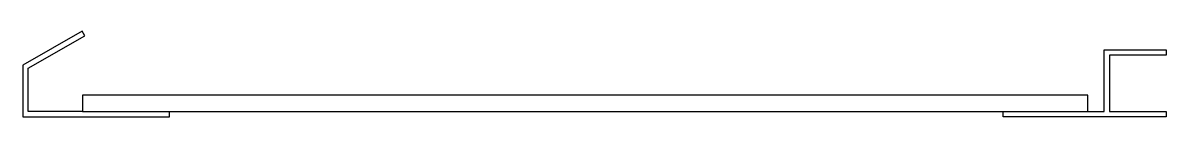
# Model space of a CAD drawing. Header units: millimetres. Extents: x -500 to 552, y -31 to 48.
import ezdxf

# ---------------------------------------------------------------- set-up
doc = ezdxf.new("R2010")
doc.units = ezdxf.units.MM
doc.layers.add('KwikScaf Matrix', color=7, linetype='Continuous')

# ---------------------------------------------------------------- blocks, each defined once
blk = doc.blocks.new('109839yz')
at = {"layer": 'KwikScaf Matrix', "color": 0}
for p, q in [((-445.5, 48.3), (-500, 16.9)), ((-495, 14), (-443, 44)), ((-443, 44), (-445.5, 48.3)), ((495, -26), (495, 31)), ((495, 31), (552, 31)), ((500, 26), (500, -26)), ((552, 26), (500, 26)), ((552, 31), (552, 26)), ((-500, 16.9), (-500, -31)), ((-495, -26), (-495, 14)), ((-500, -31), (-365, -31)), ((-445, -26), (-495, -26)), ((-365, -31), (-365, -26)), ((-365, -31), (-365, -31)), ((402, -31), (402, -26)), ((552, -31), (402, -31)), ((480, -26), (495, -26)), ((500, -26), (552, -26)), ((552, -26), (552, -31))]:
    blk.add_line(p, q, dxfattribs=at)
blk.add_lwpolyline([(-445, -26), (480, -26), (480, -11), (-445, -11)], close=True, dxfattribs=at)

msp = doc.modelspace()

# ---------------------------------------------------------------- block references
msp.add_blockref('109839yz', (0, 0))

doc.saveas('drawing.dxf')
